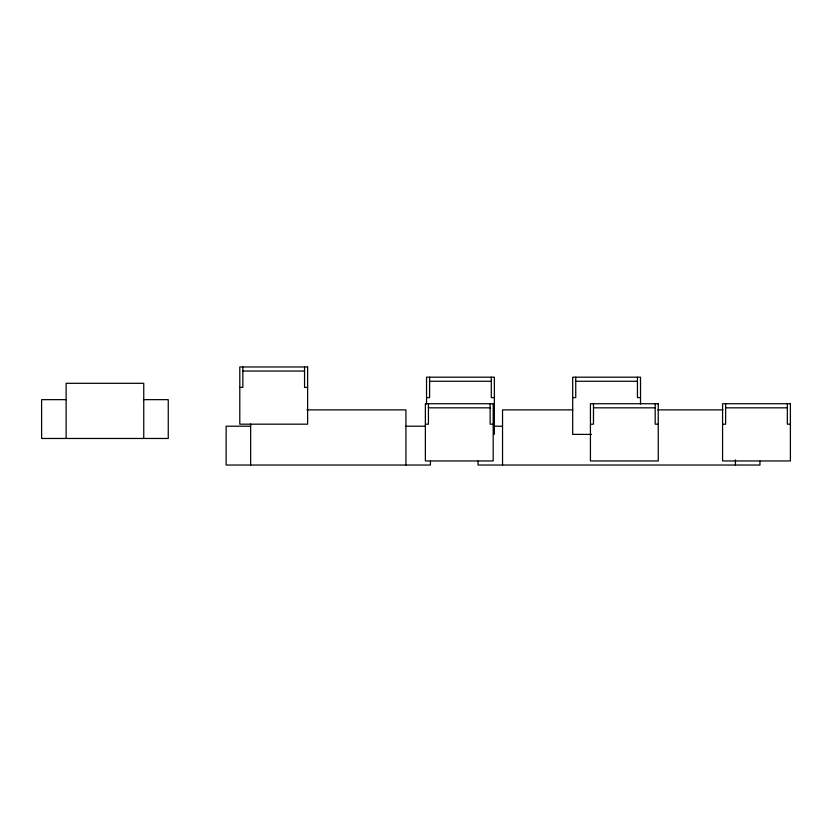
<?xml version="1.0" encoding="UTF-8"?>
<svg xmlns="http://www.w3.org/2000/svg" width="832" height="832" viewBox="0 0 832 832"><rect width="100%" height="100%" fill="white"/><g stroke="black" fill="none" stroke-linecap="round" stroke-linejoin="round"><path stroke-width="1.25" d="M242.861 371.051L304.554 371.051M429.593 381.274L491.296 381.274M575.744 381.274L637.447 381.274M239.793 387.4L242.861 387.4L242.861 366.964M307.622 387.4L304.554 387.4L304.554 366.964M426.535 397.613L429.593 397.613L429.593 377.187M494.364 397.613L491.296 397.613L491.296 377.187M572.686 397.613L575.744 397.613L575.744 377.187M640.515 397.613L637.447 397.613L637.447 377.187M66.113 399.651L41.6 399.651L41.6 438.474L168.262 438.474L168.262 399.651L143.749 399.651M428.428 407.826L490.131 407.826M593.486 407.826L655.19 407.826M725.639 407.826L787.332 407.826M306.8 409.874L405.922 409.874L405.922 465.036M572.822 409.874L502.538 409.874L502.538 465.036M657.81 409.874L722.946 409.874M425.37 424.174L428.428 424.174L428.428 403.738M493.189 424.174L490.131 424.174L490.131 403.738M590.429 424.174L593.486 424.174L593.486 403.738M658.258 424.174L655.19 424.174L655.19 403.738M722.571 424.174L725.639 424.174L725.639 403.738M790.4 424.174L787.332 424.174L787.332 403.738M250.65 426.213L226.138 426.213L226.138 465.036L430.435 465.036L430.435 461.146M405.922 426.213L425.277 426.213M493.511 426.213L502.538 426.213M591.479 434.387L572.686 434.387L572.686 377.187L640.515 377.187L640.515 403.957M759.959 461.146L759.959 465.036L478.026 465.036L478.026 461.146M735.436 459.898L735.436 465.036M494.364 434.387L494.364 377.187L426.535 377.187L426.535 403.957M250.65 423.977L250.65 465.036M143.749 438.474L143.749 383.313L66.113 383.313L66.113 438.474M307.622 366.964L239.793 366.964L239.793 424.174L307.622 424.174L307.622 366.964M493.189 403.738L425.37 403.738L425.37 460.949L493.189 460.949L493.189 403.738M658.258 403.738L590.429 403.738L590.429 460.949L658.258 460.949L658.258 403.738M790.4 403.738L722.571 403.738L722.571 460.949L790.4 460.949L790.4 403.738"/></g></svg>
